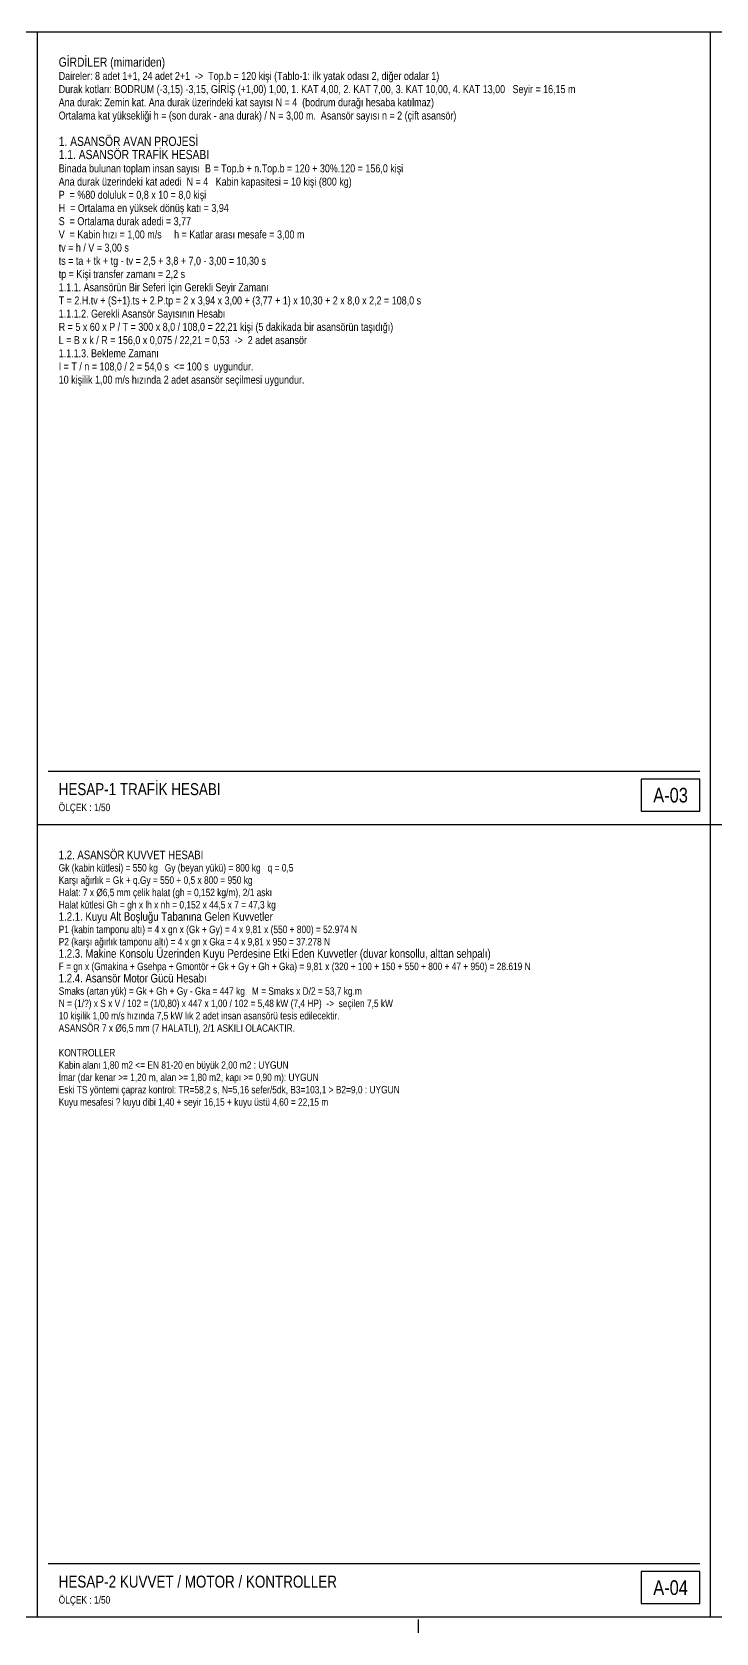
# Model space of a CAD drawing. Header units: centimetres. Extents: x 0 to 12547, y -30 to 2970.
# Drawn here: x 2226 to 3507, y -30 to 2970 of the extents above; entities that cross this region are included whole.
import ezdxf
from ezdxf.enums import TextEntityAlignment as Align

# ---------------------------------------------------------------- set-up
doc = ezdxf.new("R2010")
doc.units = ezdxf.units.CM
doc.linetypes.add('CENTER', pattern=[40, 25, -5, 5, -5])
for name, color, linetype in [('SCOTT-ANTET', 4, 'CONTINUOUS'), ('SCOTT-BASLIK', 5, 'CONTINUOUS'), ('SCOTT-CERCEVE', 7, 'CONTINUOUS'), ('SCOTT-EKSEN', 8, 'CENTER'), ('SCOTT-YAZI', 4, 'CONTINUOUS')]:
    doc.layers.add(name, color=color, linetype=linetype)
doc.styles.get("Standard").update_dxf_attribs({"font": 'arial.ttf', "width": 0.8})

msp = doc.modelspace()

# ---------------------------------------------------------------- linework, layer by layer
at = {"layer": 'SCOTT-ANTET'}
for p, q in [((2256.3, 1585), (3477.4, 1585)), ((2256.3, 100), (3477.4, 100))]:
    msp.add_line(p, q, dxfattribs=at)
for points in [[(3367.4, 1510), (3477.4, 1510), (3477.4, 1570), (3367.4, 1570)], [(3367.4, 25), (3477.4, 25), (3477.4, 85), (3367.4, 85)]]:
    msp.add_lwpolyline(points, close=True, dxfattribs=at)
at = {"layer": 'SCOTT-CERCEVE'}
for p, q in [((2236.3, 0), (2236.3, 2970)), ((3497.4, 0), (3497.4, 2970)), ((2236.3, 1485), (3497.4, 1485)), ((3497.4, 1485), (5236.7, 1485))]:
    msp.add_line(p, q, dxfattribs=at)
for points in [[(0, 0), (12546.7, 0), (12546.7, 2970), (0, 2970)], [(100, 0), (12521.7, 0), (12521.7, 2970), (100, 2970)]]:
    msp.add_lwpolyline(points, close=True, dxfattribs=at)
at = {"layer": 'SCOTT-EKSEN'}
msp.add_line((2950, -30), (2950, -5), dxfattribs=at)

# ---------------------------------------------------------------- texts
at = {"layer": 'SCOTT-ANTET', "width": 0.8}
for s, p in [('A-03', (3422.4, 1540)), ('A-04', (3422.4, 55))]:
    msp.add_text(s, height=27.5, dxfattribs=at).set_placement(p, align=Align.MIDDLE_CENTER)
for p in [(2276.3, 1510), (2276.3, 25)]:
    msp.add_text('ÖLÇEK : 1/50', height=14, dxfattribs=at).set_placement(p)
at = {"layer": 'SCOTT-BASLIK', "width": 0.8}
for s, height, p in [('GİRDİLER (mimariden)', 17.25, (2276.3, 2905)), ('1. ASANSÖR AVAN PROJESİ', 17.25, (2276.3, 2756.5)), ('1.1. ASANSÖR TRAFİK HESABI', 17.25, (2276.3, 2731.8)), ('HESAP-1 TRAFİK HESABI', 22.5, (2276.3, 1540)), ('1.2. ASANSÖR KUVVET HESABI', 16.1, (2276.3, 1420)), ('1.2.1. Kuyu Alt Boşluğu Tabanına Gelen Kuvvetler', 16.1, (2276.3, 1304.5)), ('1.2.3. Makine Konsolu Üzerinden Kuyu Perdesine Etki Eden Kuvvetler (duvar konsollu, alttan sehpalı)', 16.1, (2276.3, 1235.2)), ('1.2.4. Asansör Motor Gücü Hesabı', 16.1, (2276.3, 1189)), ('HESAP-2 KUVVET / MOTOR / KONTROLLER', 22.5, (2276.3, 55))]:
    msp.add_text(s, height=height, dxfattribs=at).set_placement(p)
at = {"layer": 'SCOTT-YAZI', "width": 0.8}
for s, height, p in [('Daireler: 8 adet 1+1, 24 adet 2+1  ->  Top.b = 120 kişi (Tablo-1: ilk yatak odası 2, diğer odalar 1)', 15, (2276.3, 2880.2)), ('Durak kotları: BODRUM (-3,15) -3,15, GİRİŞ (+1,00) 1,00, 1. KAT 4,00, 2. KAT 7,00, 3. KAT 10,00, 4. KAT 13,00   Seyir = 16,15 m', 15, (2276.3, 2855.5)), ('Ana durak: Zemin kat. Ana durak üzerindeki kat sayısı N = 4  (bodrum durağı hesaba katılmaz)', 15, (2276.3, 2830.8)), ('Ortalama kat yüksekliği h = (son durak - ana durak) / N = 3,00 m.  Asansör sayısı n = 2 (çift asansör)', 15, (2276.3, 2806)), ('Binada bulunan toplam insan sayısı  B = Top.b + n.Top.b = 120 + 30%.120 = 156,0 kişi', 15, (2276.3, 2707)), ('Ana durak üzerindeki kat adedi  N = 4   Kabin kapasitesi = 10 kişi (800 kg)', 15, (2276.3, 2682.2)), ('P  = %80 doluluk = 0,8 x 10 = 8,0 kişi', 15, (2276.3, 2657.5)), ('H  = Ortalama en yüksek dönüş katı = 3,94', 15, (2276.3, 2632.8)), ('S  = Ortalama durak adedi = 3,77', 15, (2276.3, 2608)), ('V  = Kabin hızı = 1,00 m/s     h = Katlar arası mesafe = 3,00 m', 15, (2276.3, 2583.2)), ('tv = h / V = 3,00 s', 15, (2276.3, 2558.5)), ('ts = ta + tk + tg - tv = 2,5 + 3,8 + 7,0 - 3,00 = 10,30 s', 15, (2276.3, 2533.8)), ('tp = Kişi transfer zamanı = 2,2 s', 15, (2276.3, 2509)), ('1.1.1. Asansörün Bir Seferi İçin Gerekli Seyir Zamanı', 15, (2276.3, 2484.2)), ('T = 2.H.tv + (S+1).ts + 2.P.tp = 2 x 3,94 x 3,00 + (3,77 + 1) x 10,30 + 2 x 8,0 x 2,2 = 108,0 s', 15, (2276.3, 2459.5)), ('1.1.1.2. Gerekli Asansör Sayısının Hesabı', 15, (2276.3, 2434.8)), ('R = 5 x 60 x P / T = 300 x 8,0 / 108,0 = 22,21 kişi (5 dakikada bir asansörün taşıdığı)', 15, (2276.3, 2410)), ('L = B x k / R = 156,0 x 0,075 / 22,21 = 0,53  ->  2 adet asansör', 15, (2276.3, 2385.2)), ('1.1.1.3. Bekleme Zamanı', 15, (2276.3, 2360.5)), ('I = T / n = 108,0 / 2 = 54,0 s  <= 100 s  uygundur.', 15, (2276.3, 2335.8)), ('10 kişilik 1,00 m/s hızında 2 adet asansör seçilmesi uygundur.', 15, (2276.3, 2311)), ('Gk (kabin kütlesi) = 550 kg   Gy (beyan yükü) = 800 kg   q = 0,5', 14, (2276.3, 1396.9)), ('Karşı ağırlık = Gk + q.Gy = 550 + 0,5 x 800 = 950 kg', 14, (2276.3, 1373.8)), ('Halat: 7 x %%c6,5 mm çelik halat (gh = 0,152 kg/m), 2/1 askı', 14, (2276.3, 1350.7)), ('Halat kütlesi Gh = gh x lh x nh = 0,152 x 44,5 x 7 = 47,3 kg', 14, (2276.3, 1327.6)), ('P1 (kabin tamponu altı) = 4 x gn x (Gk + Gy) = 4 x 9,81 x (550 + 800) = 52.974 N', 14, (2276.3, 1281.4)), ('P2 (karşı ağırlık tamponu altı) = 4 x gn x Gka = 4 x 9,81 x 950 = 37.278 N', 14, (2276.3, 1258.3)), ('F = gn x (Gmakina + Gsehpa + Gmontör + Gk + Gy + Gh + Gka) = 9,81 x (320 + 100 + 150 + 550 + 800 + 47 + 950) = 28.619 N', 14, (2276.3, 1212.1)), ('Smaks (artan yük) = Gk + Gh + Gy - Gka = 447 kg   M = Smaks x D/2 = 53,7 kg.m', 14, (2276.3, 1165.9)), ('N = (1/?) x S x V / 102 = (1/0,80) x 447 x 1,00 / 102 = 5,48 kW (7,4 HP)  ->  seçilen 7,5 kW', 14, (2276.3, 1142.8)), ('ASANSÖR 7 x %%c6,5 mm (7 HALATLI), 2/1 ASKILI OLACAKTIR.', 14, (2276.3, 1096.6)), ('10 kişilik 1,00 m/s hızında 7,5 kW lık 2 adet insan asansörü tesis edilecektir.', 14, (2276.3, 1119.7)), ('KONTROLLER', 14, (2276.3, 1050.4)), ('Kabin alanı 1,80 m2 <= EN 81-20 en büyük 2,00 m2 : UYGUN', 14, (2276.3, 1027.3)), ('İmar (dar kenar >= 1,20 m, alan >= 1,80 m2, kapı >= 0,90 m): UYGUN', 14, (2276.3, 1004.2)), ('Eski TS yöntemi çapraz kontrol: TR=58,2 s, N=5,16 sefer/5dk, B3=103,1 > B2=9,0 : UYGUN', 14, (2276.3, 981.1)), ('Kuyu mesafesi ? kuyu dibi 1,40 + seyir 16,15 + kuyu üstü 4,60 = 22,15 m', 14, (2276.3, 958))]:
    msp.add_text(s, height=height, dxfattribs=at).set_placement(p)

doc.saveas('drawing.dxf')
